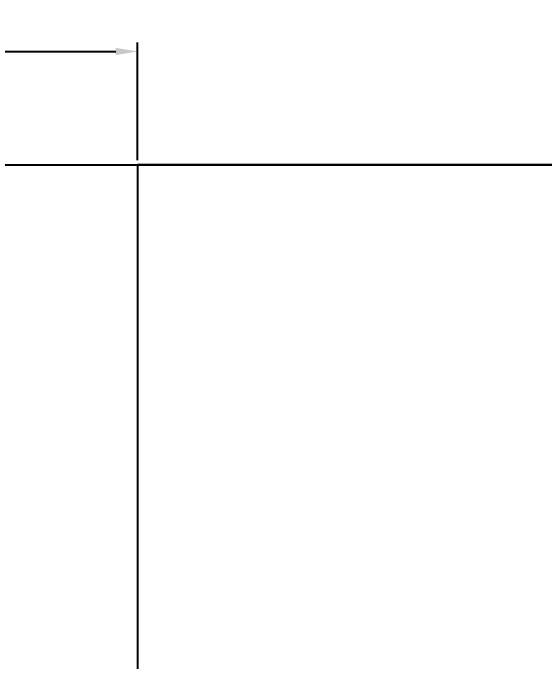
# Model space of a CAD drawing. Header units: millimetres. Extents: x 37984 to 70752, y 14140 to 37584.
# Drawn here: x 45903.4 to 45976.3, y 28371.1 to 28460.3 of the extents above; entities that cross this region are included whole.
import ezdxf

# ---------------------------------------------------------------- set-up
doc = ezdxf.new("R2010")
doc.units = ezdxf.units.MM
doc.layers.add('! NO PLOT !', color=7, linetype='Continuous', true_color=0xff75dd, plot=False)
doc.layers.add('002-PI-Kabelska kanalica', color=150, linetype='Continuous')
doc.styles.get("Standard").update_dxf_attribs({"font": 'arial.ttf'})
doc.dimstyles.new('ISO-25', dxfattribs={"dimtxt": 4, "dimasz": 3, "dimexe": 1.25, "dimexo": 0.625, "dimtad": 1, "dimtxsty": 'Standard', "dimcen": 3, "dimadec": 0, "dimazin": 0, "dimtfac": 1, "dimtmove": 0, "dimatfit": 3, "dimfxl": 1, "dimarcsym": 0})

# ---------------------------------------------------------------- blocks, each defined once
blk = doc.blocks.new('*U1077')
at = {"layer": '002-PI-Kabelska kanalica'}
for p, q in [((40, -100), (40, 1510)), ((-20, -100), (40, -100))]:
    blk.add_line(p, q, dxfattribs=at)
blk = doc.blocks.new('*U527')
at = {"layer": '002-PI-Kabelska kanalica'}
blk.add_line((80, -100), (80, 791), dxfattribs=at)
blk = doc.blocks.new('*D782')
at = {"layer": '! NO PLOT !', "color": 0, "lineweight": -2, "ltscale": 0.25, "transparency": 16777216}
for p, q in [((45790.483, 28440.029), (45790.483, 28456.233)), ((45920.483, 28440.029), (45920.483, 28456.233)), ((45793.483, 28454.983), (45917.483, 28454.983))]:
    blk.add_line(p, q, dxfattribs=at)
at = {"layer": '! NO PLOT !', "color": 0, "ltscale": 0.25, "transparency": 16777216}
for points in [[(45793.483, 28455.483), (45793.483, 28454.483), (45790.483, 28454.983)], [(45917.483, 28455.483), (45917.483, 28454.483), (45920.483, 28454.983)]]:
    blk.add_solid(points, dxfattribs=at)
at = {"layer": 'Defpoints', "color": 0, "ltscale": 0.25, "transparency": 16777216}
for p in [(45920.483, 28454.983), (45790.483, 28439.404), (45920.483, 28439.404)]:
    blk.add_point(p, dxfattribs=at)
at = {"layer": '! NO PLOT !', "color": 0, "ltscale": 0.25, "transparency": 16777216, "insert": (45855.483, 28457.651), "char_height": 4, "attachment_point": 5}
blk.add_mtext('130', dxfattribs=at)

msp = doc.modelspace()

# ---------------------------------------------------------------- block references
for name, p, rotation in [('*U527', (45390.483, 28519.404), 270), ('*U1077', (45960.483, 28339.404), 180)]:
    msp.add_blockref(name, p, dxfattribs=dict(rotation=rotation))

# ---------------------------------------------------------------- dimensions: what is measured, and where the dimension line sits
at = {"layer": '! NO PLOT !', "ltscale": 0.25}
dim = msp.add_linear_dim(base=(45920.483, 28454.983), p1=(45790.483, 28439.404), p2=(45920.483, 28439.404), dimstyle='ISO-25', dxfattribs=at)
dim.commit()
dim.dimension.update_dxf_attribs({"geometry": '*D782', "text_midpoint": (45855.483, 28457.651)})

doc.saveas('drawing.dxf')
